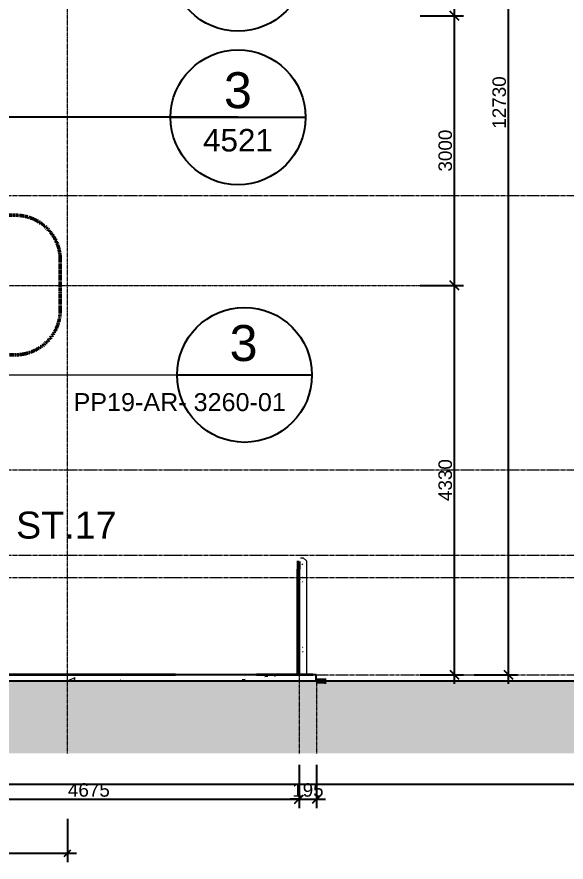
# Model space of a CAD drawing. Header units: millimetres. Extents: x 652554 to 1678317, y -308114 to 170803.
# Drawn here: x 681724 to 687829, y 99136 to 108538 of the extents above; entities that cross this region are included whole.
import ezdxf

# ---------------------------------------------------------------- set-up
doc = ezdxf.new("R2010")
doc.units = ezdxf.units.MM
doc.linetypes.add('Centre', pattern=[31.75, 6.35, -4.7625, 15.875, -4.7625])
doc.linetypes.add('DPA_Hidden 50', pattern=[3, 2, -1])
doc.layers.get('Defpoints').update_dxf_attribs({"color": 250})
for name, color, linetype, lineweight in [('A-ANNO-DIMS', 1, 'Continuous', 9), ('A-ANNO-NOTE', 3, 'Continuous', 35), ('A-ANNO-SYMB', 3, 'Continuous', 9), ('A-DETL', 1, 'Continuous', 70), ('A-DETL-GENF', 2, 'Continuous', 35), ('A-DETL-THIN', 1, 'Continuous', 25), ('A-FLOR-E', 2, 'Continuous', 35), ('A-FLOR-FNSH', 2, 'Continuous', 70), ('A-FLOR-HRAL', 1, 'Continuous', 25), ('A-FLOR-LEVL', 3, 'Continuous', 9), ('A-FLOR-PATT', 1, 'Continuous', 70), ('L-SITE', 3, 'Continuous', 35), ('S-STRS-IDEN', 3, 'Continuous', 25)]:
    doc.layers.add(name, color=color, linetype=linetype, lineweight=lineweight)
doc.layers.add('DIM', color=1, linetype='Continuous')
doc.styles.add('Arial', font='arial.ttf')
doc.styles.add('Arial_1', font='arial.ttf', dxfattribs={"height": 125})
doc.styles.add('Arial_2', font='arial.ttf', dxfattribs={"height": 3})
doc.styles.add('Arial_3', font='arial.ttf', dxfattribs={"height": 100})
doc.dimstyles.new('DPA-DIM-3_0_C-T', dxfattribs={"dimscale": 304.8, "dimtxt": 153.03891, "dimasz": 0.246063, "dimexe": 0.328084, "dimexo": 0.0625, "dimgap": 0.082021, "dimtad": 0, "dimjust": 2, "dimdec": 0, "dimzin": 0, "dimdsep": 46, "dimtxsty": 'Arial_2', "dimblk1": 'DOTBLANK', "dimblk2": 'OBLIQUE', "dimsah": 1, "dimcen": 0.09, "dimdle": 0.328084, "dimadec": 8, "dimazin": 0, "dimtfac": 1, "dimtdec": 4, "dimtix": 1, "dimtmove": 2, "dimatfit": 3, "dimfxl": 0.656168, "dimfxlon": 1, "dimtvp": 1, "dimtolj": 1, "dimtzin": 0, "dimarcsym": 2})
doc.dimstyles.new('DPA-DIM-3_0_T-T_1', dxfattribs={"dimscale": 304.8, "dimtxt": 153.03891, "dimasz": 0.328084, "dimexe": 0.328084, "dimexo": 0.0625, "dimgap": 0.082021, "dimtad": 1, "dimdec": 0, "dimzin": 0, "dimdsep": 46, "dimtxsty": 'Arial_2', "dimblk1": 'OBLIQUE', "dimblk2": 'OBLIQUE', "dimsah": 1, "dimcen": 0.09, "dimdle": 0.328084, "dimadec": 8, "dimazin": 0, "dimtfac": 1, "dimtdec": 4, "dimtix": 1, "dimtmove": 1, "dimatfit": 3, "dimfxl": 0.656168, "dimfxlon": 1, "dimtvp": 1, "dimtolj": 1, "dimtzin": 0, "dimarcsym": 2})

# ---------------------------------------------------------------- blocks, each defined once
blk = doc.blocks.new('Railing - 2800 _L_-10729080-2250-01 ENTRANCE 2 ELEVATION 3')
at = {"layer": 'A-FLOR-HRAL', "lineweight": 9}
for p, q in [((638835.6, 102520), (638848.8, 102520)), ((638797.6, 101223.2), (638797.6, 102395)), ((638811.1, 102278.6), (638811.1, 102454.5)), ((638811.7, 101223.2), (638811.7, 102395)), ((638839, 102445), (638836.3, 102445)), ((638842, 102445), (638839.3, 102445)), ((638845.1, 102445), (638842.3, 102445)), ((638848.1, 102445), (638845.3, 102445)), ((638848.8, 102445), (638848.3, 102445)), ((638886.7, 102395), (638886.7, 101223.2)), ((638842.3, 102303.5), (638845.1, 102303.5)), ((638845.3, 102303.5), (638848.1, 102303.5)), ((638848.3, 102303.5), (638849, 102303.5)), ((638811.1, 101501.1), (638811.1, 102278.4)), ((638843.1, 102253.5), (638842.3, 102253.5)), ((638844.1, 102253.5), (638843.3, 102253.5)), ((638845.1, 102253.5), (638844.3, 102253.5)), ((638846.1, 102253.5), (638845.3, 102253.5)), ((638847.1, 102253.5), (638846.3, 102253.5)), ((638848.1, 102253.5), (638847.3, 102253.5)), ((638849, 102253.5), (638848.3, 102253.5)), ((638849, 101476), (638842.2, 101476)), ((638842.3, 101526), (638843.1, 101526)), ((638843.3, 101526), (638844.1, 101526)), ((638844.3, 101526), (638845.1, 101526)), ((638845.3, 101526), (638846.1, 101526)), ((638846.3, 101526), (638847.1, 101526)), ((638847.3, 101526), (638848.1, 101526)), ((638848.3, 101526), (638849, 101526)), ((638772.9, 101223.2), (638772.3, 101223.2)), ((638772.3, 101223.2), (638797.6, 101223.2)), ((638772.3, 101220), (638772.3, 101223.2)), ((638897.3, 101220), (638772.3, 101220)), ((638811.7, 101223.2), (638772.9, 101223.2)), ((638772.9, 101223.2), (638772.9, 101220)), ((638772.9, 101220), (638897.9, 101220)), ((638786.4, 101223.2), (638811.7, 101223.2)), ((638787, 101223.2), (638786.4, 101223.2)), ((638786.4, 101220), (638786.4, 101223.2)), ((638911.4, 101220), (638786.4, 101220)), ((638912, 101223.2), (638787, 101223.2)), ((638787, 101223.2), (638787, 101220)), ((638787, 101220), (638912, 101220)), ((638834.9, 101220), (638797.6, 101220)), ((638797.6, 101220), (638835.3, 101220)), ((638849, 101220), (638811.7, 101220)), ((638811.7, 101220), (638849.4, 101220)), ((638872.6, 101220), (638834.9, 101220)), ((638835.3, 101220), (638872.6, 101220)), ((638886.7, 101220), (638849, 101220)), ((638849.4, 101220), (638886.7, 101220)), ((638886.7, 101223.2), (638911.4, 101223.2)), ((638886.7, 101223.2), (638897.3, 101223.2)), ((638897.9, 101223.2), (638886.7, 101223.2)), ((638912, 101223.2), (638912, 101220))]:
    blk.add_line(p, q, dxfattribs=at)
at = {"layer": 'A-FLOR-HRAL', "lineweight": 9, "flags": 128}
for points in [[(638798.3, 102487.1), (638798.1, 102484.6), (638798, 102483.4), (638798, 102482.6), (638798, 102481.7), (638798, 102480.8), (638797.9, 102479.7), (638797.9, 102478.6), (638797.9, 102477.4), (638797.9, 102476), (638797.9, 102474.6), (638797.9, 102473), (638797.8, 102471.3), (638797.8, 102469.4), (638797.8, 102467.5), (638797.8, 102465.4), (638797.8, 102463.3), (638797.8, 102461), (638797.8, 102458.6), (638797.7, 102456.1), (638797.7, 102453.6), (638797.7, 102450.9), (638797.7, 102448.2), (638797.7, 102445.3), (638797.7, 102442.4), (638797.7, 102439.4), (638797.7, 102436.3), (638797.7, 102433.2), (638797.7, 102430), (638797.6, 102426.8), (638797.6, 102423.5), (638797.6, 102420.1), (638797.6, 102416.8), (638797.6, 102413.3), (638797.6, 102409.9), (638797.6, 102406.4), (638797.6, 102403), (638797.6, 102399.5), (638797.6, 102395.9), (638797.6, 102395)], [(638848.8, 102520), (638886, 102487.1), (638886.2, 102484.6), (638886.3, 102483.4), (638886.3, 102482.6), (638886.4, 102481.7), (638886.4, 102480.8), (638886.4, 102479.7), (638886.4, 102478.6), (638886.4, 102477.4), (638886.5, 102476), (638886.5, 102474.6), (638886.5, 102473), (638886.5, 102471.3), (638886.5, 102469.4), (638886.5, 102467.5), (638886.5, 102465.4), (638886.6, 102463.3), (638886.6, 102461), (638886.6, 102458.6), (638886.6, 102456.1), (638886.6, 102453.6), (638886.6, 102450.9), (638886.6, 102448.2), (638886.6, 102445.3), (638886.7, 102442.4), (638886.7, 102439.4), (638886.7, 102436.3), (638886.7, 102433.2), (638886.7, 102430), (638886.7, 102426.8), (638886.7, 102423.5), (638886.7, 102420.1), (638886.7, 102416.8), (638886.7, 102413.3), (638886.7, 102409.9), (638886.7, 102406.4), (638886.7, 102403), (638886.7, 102399.5), (638886.7, 102395.9), (638886.7, 102395)], [(638811.4, 102480.3), (638811.4, 102480.1), (638811.4, 102479.7), (638811.4, 102479), (638811.4, 102478.2), (638811.4, 102477.2), (638811.4, 102476.1), (638811.5, 102474.8), (638811.5, 102473.4), (638811.5, 102471.9), (638811.5, 102470.2), (638811.5, 102468.4), (638811.5, 102466.5), (638811.5, 102464.4), (638811.6, 102462.3), (638811.6, 102460), (638811.6, 102457.7), (638811.6, 102455.2), (638811.6, 102452.6), (638811.6, 102450), (638811.6, 102447.2), (638811.6, 102444.4), (638811.7, 102441.5), (638811.7, 102438.5), (638811.7, 102435.4), (638811.7, 102432.3), (638811.7, 102429.1), (638811.7, 102425.9), (638811.7, 102422.6), (638811.7, 102419.2), (638811.7, 102415.9), (638811.7, 102412.5), (638811.7, 102409), (638811.7, 102405.6), (638811.7, 102402.1), (638811.7, 102398.6), (638811.7, 102395.1), (638811.7, 102395)]]:
    blk.add_lwpolyline(points, dxfattribs=at)
at = {"layer": 'A-FLOR-HRAL', "lineweight": 9}
for points, knots in [([(638811.6, 102454.2), (638811.5, 102454.2), (638811.4, 102454.3), (638811.2, 102454.5), (638811.1, 102454.5), (638811.2, 102454.5), (638811.4, 102454.3), (638811.5, 102454.2)], [0.4444444, 0.4444444, 0.4444444, 0.4444444, 0.4583333, 0.4722222, 0.5, 0.5277778, 0.5555556, 0.5555556, 0.5555556, 0.5555556]), ([(638810.9, 102284.2), (638810.8, 102283.8), (638810.5, 102281.9), (638810.3, 102280), (638810.3, 102278.5)], [0.8571429, 0.8571429, 0.8571429, 0.8571429, 0.8928571, 1, 1, 1, 1]), ([(638811.7, 102273.4), (638811.6, 102273.7), (638811.3, 102275.4), (638811.1, 102277.1), (638811.1, 102278.5)], [0.8484185, 0.8484185, 0.8484185, 0.8484185, 0.875, 1, 1, 1, 1]), ([(638810.9, 101506.7), (638810.8, 101506.3), (638810.5, 101504.4), (638810.3, 101502.5), (638810.3, 101501)], [0.8571429, 0.8571429, 0.8571429, 0.8571429, 0.8928571, 1, 1, 1, 1]), ([(638810.3, 101501), (638810.3, 101500), (638810.4, 101498.1), (638810.8, 101495.4), (638811.3, 101493.7), (638811.6, 101493)], [0, 0, 0, 0, 0.0714286, 0.1428571, 0.2031274, 0.2031274, 0.2031274, 0.2031274])]:
    blk.add_open_spline(points, degree=3, knots=knots, dxfattribs=at)
for points in [[(638810.3, 102278.5), (638810.3, 102277.5), (638810.4, 102275.6), (638810.7, 102273.7), (638810.9, 102272.8)], [(638811.5, 102282.7), (638811.2, 102281.3), (638811.1, 102280), (638811.1, 102278.6)], [(638811.1, 102278.5), (638811.1, 102279.9), (638811.3, 102281.3), (638811.5, 102282.7)], [(638811.1, 102278.4), (638811.1, 102277), (638811.2, 102275.7), (638811.5, 102274.3)], [(638811.5, 101505.2), (638811.2, 101503.8), (638811.1, 101502.5), (638811.1, 101501.1)], [(638811.1, 101501), (638811.1, 101502.4), (638811.3, 101503.8), (638811.5, 101505.2)]]:
    blk.add_open_spline(points, degree=3, dxfattribs=at)
blk = doc.blocks.new('Railing - 2800 _L_-V45-2250-01 ENTRANCE 2 ELEVATION 3')
at = {"layer": 'A-FLOR-HRAL', "lineweight": 9}
for p, q in [((638820.9, 102520), (638834.1, 102520)), ((638782.9, 101223.2), (638782.9, 102395)), ((638796.4, 102278.6), (638796.4, 102454.5)), ((638797, 101223.2), (638797, 102395)), ((638796.4, 101501.1), (638796.4, 102278.4)), ((638758.3, 101223.2), (638757.6, 101223.2)), ((638757.6, 101223.2), (638782.9, 101223.2)), ((638757.6, 101220), (638757.6, 101223.2)), ((638882.6, 101220), (638757.6, 101220)), ((638797, 101223.2), (638758.3, 101223.2)), ((638758.3, 101223.2), (638758.3, 101220)), ((638758.3, 101220), (638883.2, 101220)), ((638771.7, 101223.2), (638797, 101223.2)), ((638772.4, 101223.2), (638771.7, 101223.2)), ((638771.7, 101220), (638771.7, 101223.2)), ((638896.7, 101220), (638771.7, 101220)), ((638797.6, 101223.2), (638772.4, 101223.2)), ((638772.4, 101223.2), (638772.4, 101220)), ((638772.4, 101220), (638897.4, 101220)), ((638820.2, 101220), (638782.9, 101220)), ((638782.9, 101220), (638820.6, 101220)), ((638834.3, 101220), (638797, 101220)), ((638797, 101220), (638834.7, 101220)), ((638857.9, 101220), (638820.2, 101220)), ((638820.6, 101220), (638857.9, 101220)), ((638872, 101220), (638834.3, 101220)), ((638834.7, 101220), (638872, 101220)), ((638886.7, 101223.2), (638896.7, 101223.2)), ((638897.4, 101223.2), (638886.7, 101223.2))]:
    blk.add_line(p, q, dxfattribs=at)
at = {"layer": 'A-FLOR-HRAL', "lineweight": 9, "flags": 128}
for points in [[(638783.7, 102487.1), (638783.4, 102484.6), (638783.4, 102483.4), (638783.3, 102482.6), (638783.3, 102481.7), (638783.3, 102480.8), (638783.3, 102479.7), (638783.2, 102478.6), (638783.2, 102477.4), (638783.2, 102476), (638783.2, 102474.6), (638783.2, 102473), (638783.2, 102471.3), (638783.1, 102469.4), (638783.1, 102467.5), (638783.1, 102465.4), (638783.1, 102463.3), (638783.1, 102461), (638783.1, 102458.6), (638783.1, 102456.1), (638783, 102453.6), (638783, 102450.9), (638783, 102448.2), (638783, 102445.3), (638783, 102442.4), (638783, 102439.4), (638783, 102436.3), (638783, 102433.2), (638783, 102430), (638783, 102426.8), (638783, 102423.5), (638783, 102420.1), (638782.9, 102416.8), (638782.9, 102413.3), (638782.9, 102409.9), (638782.9, 102406.4), (638782.9, 102403), (638782.9, 102399.5), (638782.9, 102395.9), (638782.9, 102395)], [(638796.7, 102480.3), (638796.7, 102480.1), (638796.7, 102479.7), (638796.7, 102479), (638796.7, 102478.2), (638796.7, 102477.2), (638796.8, 102476.1), (638796.8, 102474.8), (638796.8, 102473.4), (638796.8, 102471.9), (638796.8, 102470.2), (638796.8, 102468.4), (638796.9, 102466.5), (638796.9, 102464.4), (638796.9, 102462.3), (638796.9, 102460), (638796.9, 102457.7), (638796.9, 102455.2), (638796.9, 102452.6), (638796.9, 102450), (638797, 102447.2), (638797, 102444.4), (638797, 102441.5), (638797, 102438.5), (638797, 102435.4), (638797, 102432.3), (638797, 102429.1), (638797, 102425.9), (638797, 102422.6), (638797, 102419.2), (638797, 102415.9), (638797, 102412.5), (638797, 102409), (638797, 102405.6), (638797, 102402.1), (638797, 102398.6), (638797, 102395.1), (638797, 102395)]]:
    blk.add_lwpolyline(points, dxfattribs=at)
at = {"layer": 'A-FLOR-HRAL', "lineweight": 9}
for points, knots in [([(638796.9, 102454.2), (638796.8, 102454.2), (638796.7, 102454.3), (638796.5, 102454.5), (638796.5, 102454.5), (638796.5, 102454.5), (638796.7, 102454.3), (638796.8, 102454.2)], [0.4444444, 0.4444444, 0.4444444, 0.4444444, 0.4583333, 0.4722222, 0.5, 0.5277778, 0.5555556, 0.5555556, 0.5555556, 0.5555556]), ([(638796.2, 102284.2), (638796.1, 102283.8), (638795.8, 102281.9), (638795.6, 102280), (638795.6, 102278.5)], [0.8571429, 0.8571429, 0.8571429, 0.8571429, 0.8928571, 1, 1, 1, 1]), ([(638797, 102273.4), (638796.9, 102273.7), (638796.6, 102275.4), (638796.4, 102277.1), (638796.4, 102278.5)], [0.8484185, 0.8484185, 0.8484185, 0.8484185, 0.875, 1, 1, 1, 1]), ([(638796.2, 101506.7), (638796.1, 101506.3), (638795.8, 101504.4), (638795.6, 101502.5), (638795.6, 101501)], [0.8571429, 0.8571429, 0.8571429, 0.8571429, 0.8928571, 1, 1, 1, 1]), ([(638795.6, 101501), (638795.6, 101500), (638795.7, 101498.1), (638796.2, 101495.4), (638796.6, 101493.7), (638796.9, 101493)], [0, 0, 0, 0, 0.0714286, 0.1428571, 0.2031274, 0.2031274, 0.2031274, 0.2031274])]:
    blk.add_open_spline(points, degree=3, knots=knots, dxfattribs=at)
for points in [[(638795.6, 102278.5), (638795.6, 102277.5), (638795.7, 102275.6), (638796, 102273.7), (638796.2, 102272.8)], [(638796.8, 102282.7), (638796.6, 102281.3), (638796.4, 102280), (638796.4, 102278.6)], [(638796.4, 102278.5), (638796.4, 102279.9), (638796.6, 102281.3), (638796.8, 102282.7)], [(638796.4, 102278.4), (638796.4, 102277), (638796.6, 102275.7), (638796.8, 102274.3)], [(638796.8, 101505.2), (638796.6, 101503.8), (638796.4, 101502.5), (638796.4, 101501.1)], [(638796.4, 101501), (638796.4, 101502.4), (638796.6, 101503.8), (638796.8, 101505.2)]]:
    blk.add_open_spline(points, degree=3, dxfattribs=at)
blk = doc.blocks.new('Railing - Railing-10731086-2250-01 ENTRANCE 2 ELEVATION 3')
for name in ['Railing - 2800 _L_-V45-2250-01 ENTRANCE 2 ELEVATION 3', 'Railing - 2800 _L_-10729080-2250-01 ENTRANCE 2 ELEVATION 3']:
    blk.add_blockref(name, (0, 0))
blk = doc.blocks.new('SI-PARK-PEDESTRIAN CROSSING-300 - PEDESTRIAN CROSSING - 800_W_-17219440-2250-01 ENTRANCE 2 ELEVATION 3')
at = {"layer": 'L-SITE', "lineweight": 9}
for p, q in [((639296.3, 101152), (639446.3, 101152)), ((639446.3, 101152), (639296.3, 101152)), ((639296.3, 101152), (639296.3, 101150)), ((639296.3, 101150), (639296.3, 101152)), ((639296.3, 101150), (639446.3, 101150)), ((639446.3, 101150), (639296.3, 101150)), ((639446.3, 101150), (639446.3, 101152)), ((639446.3, 101150), (639446.3, 101152)), ((639746.3, 101152), (639896.3, 101152)), ((639896.3, 101152), (639746.3, 101152)), ((639746.3, 101152), (639746.3, 101150)), ((639746.3, 101150), (639746.3, 101152)), ((639746.3, 101150), (639896.3, 101150)), ((639896.3, 101150), (639746.3, 101150)), ((639896.3, 101150), (639896.3, 101152)), ((639896.3, 101150), (639896.3, 101152)), ((640196.3, 101152), (640346.3, 101152)), ((640346.3, 101152), (640196.3, 101152)), ((640196.3, 101152), (640196.3, 101150)), ((640196.3, 101150), (640196.3, 101152)), ((640196.3, 101150), (640346.3, 101150)), ((640346.3, 101150), (640196.3, 101150)), ((640346.3, 101150), (640346.3, 101152)), ((640346.3, 101150), (640346.3, 101152)), ((640646.3, 101152), (640796.3, 101152)), ((640796.3, 101152), (640646.3, 101152)), ((640646.3, 101152), (640646.3, 101150)), ((640646.3, 101150), (640646.3, 101152)), ((640646.3, 101150), (640796.3, 101150)), ((640796.3, 101150), (640646.3, 101150)), ((640796.3, 101150), (640796.3, 101152)), ((640796.3, 101150), (640796.3, 101152)), ((641096.3, 101152), (641246.3, 101152)), ((641246.3, 101152), (641096.3, 101152)), ((641096.3, 101152), (641096.3, 101150)), ((641096.3, 101150), (641096.3, 101152)), ((641096.3, 101150), (641246.3, 101150)), ((641246.3, 101150), (641096.3, 101150)), ((641246.3, 101150), (641246.3, 101152)), ((641246.3, 101150), (641246.3, 101152)), ((641546.3, 101152), (641696.3, 101152)), ((641696.3, 101152), (641546.3, 101152)), ((641546.3, 101152), (641546.3, 101150)), ((641546.3, 101150), (641546.3, 101152)), ((641546.3, 101150), (641696.3, 101150)), ((641696.3, 101150), (641546.3, 101150)), ((641696.3, 101150), (641696.3, 101152)), ((641696.3, 101150), (641696.3, 101152)), ((641996.3, 101152), (642146.3, 101152)), ((642146.3, 101152), (641996.3, 101152)), ((641996.3, 101152), (641996.3, 101150)), ((641996.3, 101150), (641996.3, 101152)), ((641996.3, 101150), (642146.3, 101150)), ((642146.3, 101150), (641996.3, 101150)), ((642146.3, 101150), (642146.3, 101152)), ((642146.3, 101150), (642146.3, 101152)), ((642446.3, 101152), (642596.3, 101152)), ((642596.3, 101152), (642446.3, 101152)), ((642446.3, 101152), (642446.3, 101150)), ((642446.3, 101150), (642446.3, 101152)), ((642446.3, 101150), (642596.3, 101150)), ((642596.3, 101150), (642446.3, 101150)), ((642596.3, 101150), (642596.3, 101152)), ((642596.3, 101150), (642596.3, 101152)), ((642896.3, 101152), (643046.3, 101152)), ((643046.3, 101152), (642896.3, 101152)), ((642896.3, 101152), (642896.3, 101150)), ((642896.3, 101150), (642896.3, 101152)), ((642896.3, 101150), (643046.3, 101150)), ((643046.3, 101150), (642896.3, 101150)), ((643046.3, 101150), (643046.3, 101152)), ((643046.3, 101150), (643046.3, 101152)), ((643346.3, 101152), (643496.3, 101152)), ((643496.3, 101152), (643346.3, 101152)), ((643346.3, 101152), (643346.3, 101150)), ((643346.3, 101150), (643346.3, 101152)), ((643346.3, 101150), (643496.3, 101150)), ((643496.3, 101150), (643346.3, 101150)), ((643496.3, 101150), (643496.3, 101152)), ((643496.3, 101150), (643496.3, 101152)), ((643796.3, 101152), (643946.3, 101152)), ((643946.3, 101152), (643796.3, 101152)), ((643796.3, 101152), (643796.3, 101150)), ((643796.3, 101150), (643796.3, 101152)), ((643796.3, 101150), (643946.3, 101150)), ((643946.3, 101150), (643796.3, 101150)), ((643946.3, 101150), (643946.3, 101152)), ((643946.3, 101150), (643946.3, 101152)), ((644246.3, 101152), (644396.3, 101152)), ((644396.3, 101152), (644246.3, 101152)), ((644246.3, 101152), (644246.3, 101150)), ((644246.3, 101150), (644246.3, 101152)), ((644246.3, 101150), (644396.3, 101150)), ((644396.3, 101150), (644246.3, 101150)), ((644396.3, 101150), (644396.3, 101152)), ((644396.3, 101150), (644396.3, 101152)), ((644696.3, 101152), (644846.3, 101152)), ((644846.3, 101152), (644696.3, 101152)), ((644696.3, 101152), (644696.3, 101150)), ((644696.3, 101150), (644696.3, 101152)), ((644696.3, 101150), (644846.3, 101150)), ((644846.3, 101150), (644696.3, 101150)), ((644846.3, 101150), (644846.3, 101152)), ((644846.3, 101150), (644846.3, 101152)), ((645146.3, 101152), (645296.3, 101152)), ((645296.3, 101152), (645146.3, 101152)), ((645146.3, 101152), (645146.3, 101150)), ((645146.3, 101150), (645146.3, 101152)), ((645146.3, 101150), (645296.3, 101150)), ((645296.3, 101150), (645146.3, 101150)), ((645296.3, 101150), (645296.3, 101152)), ((645296.3, 101150), (645296.3, 101152)), ((645596.3, 101152), (645746.3, 101152)), ((645746.3, 101152), (645596.3, 101152)), ((645596.3, 101152), (645596.3, 101150)), ((645596.3, 101150), (645596.3, 101152)), ((645596.3, 101150), (645746.3, 101150)), ((645746.3, 101150), (645596.3, 101150)), ((645746.3, 101150), (645746.3, 101152)), ((645746.3, 101150), (645746.3, 101152)), ((646046.3, 101152), (646196.3, 101152)), ((646196.3, 101152), (646046.3, 101152)), ((646046.3, 101152), (646046.3, 101150)), ((646046.3, 101150), (646046.3, 101152)), ((646046.3, 101150), (646196.3, 101150)), ((646196.3, 101150), (646046.3, 101150)), ((646196.3, 101150), (646196.3, 101152)), ((646196.3, 101150), (646196.3, 101152)), ((646496.3, 101152), (646646.3, 101152)), ((646646.3, 101152), (646496.3, 101152)), ((646496.3, 101152), (646496.3, 101150)), ((646496.3, 101150), (646496.3, 101152)), ((646496.3, 101150), (646646.3, 101150)), ((646646.3, 101150), (646496.3, 101150)), ((646646.3, 101150), (646646.3, 101152)), ((646646.3, 101150), (646646.3, 101152)), ((646946.3, 101152), (647096.3, 101152)), ((647096.3, 101152), (646946.3, 101152)), ((646946.3, 101152), (646946.3, 101150)), ((646946.3, 101150), (646946.3, 101152)), ((646946.3, 101150), (647096.3, 101150)), ((647096.3, 101150), (646946.3, 101150)), ((647096.3, 101150), (647096.3, 101152)), ((647096.3, 101150), (647096.3, 101152)), ((647396.3, 101152), (647546.3, 101152)), ((647546.3, 101152), (647396.3, 101152)), ((647396.3, 101152), (647396.3, 101150)), ((647396.3, 101150), (647396.3, 101152)), ((647396.3, 101150), (647546.3, 101150)), ((647546.3, 101150), (647396.3, 101150)), ((647546.3, 101150), (647546.3, 101152)), ((647546.3, 101150), (647546.3, 101152)), ((647846.3, 101152), (647996.3, 101152)), ((647996.3, 101152), (647846.3, 101152)), ((647846.3, 101152), (647846.3, 101150)), ((647846.3, 101150), (647846.3, 101152)), ((647846.3, 101150), (647996.3, 101150)), ((647996.3, 101150), (647846.3, 101150)), ((647996.3, 101150), (647996.3, 101152)), ((647996.3, 101150), (647996.3, 101152)), ((648296.3, 101152), (648446.3, 101152)), ((648446.3, 101152), (648296.3, 101152)), ((648296.3, 101152), (648296.3, 101150)), ((648296.3, 101150), (648296.3, 101152)), ((648296.3, 101150), (648446.3, 101150)), ((648446.3, 101150), (648296.3, 101150)), ((648446.3, 101150), (648446.3, 101152)), ((648446.3, 101150), (648446.3, 101152)), ((648746.3, 101152), (648896.3, 101152)), ((648896.3, 101152), (648746.3, 101152)), ((648746.3, 101152), (648746.3, 101150)), ((648746.3, 101150), (648746.3, 101152)), ((648746.3, 101150), (648896.3, 101150)), ((648896.3, 101150), (648746.3, 101150)), ((648896.3, 101150), (648896.3, 101152)), ((648896.3, 101150), (648896.3, 101152)), ((649196.3, 101152), (649346.3, 101152)), ((649346.3, 101152), (649196.3, 101152)), ((649196.3, 101152), (649196.3, 101150)), ((649196.3, 101150), (649196.3, 101152)), ((649196.3, 101150), (649346.3, 101150)), ((649346.3, 101150), (649196.3, 101150)), ((649346.3, 101150), (649346.3, 101152)), ((649346.3, 101150), (649346.3, 101152))]:
    blk.add_line(p, q, dxfattribs=at)
blk = doc.blocks.new('DPA_AN_Callout - DPA_AN_Callout-15552095-2250-01 ENTRANCE 2 ELEVATION 3')
at = {"layer": 'A-DETL-GENF', "lineweight": 25}
for p in [(634151.5, 106331.3), (638126, 107423)]:
    blk.add_line(p, (634151.5, 107423), dxfattribs=at)
at = {"layer": 'A-DETL-GENF', "linetype": 'DPA_Hidden 50', "lineweight": 50}
for p, q in [((632430.9, 106331.3), (635650.1, 106331.3)), ((631930.9, 105278.7), (631930.9, 105831.3)), ((636150.1, 105831.3), (636150.1, 105278.7)), ((635650.1, 104778.7), (632430.9, 104778.7))]:
    blk.add_line(p, q, dxfattribs=at)
for centre, start, end in [((632430.9, 105831.3), 90, 180), ((635650.1, 105831.3), 0, 90), ((632430.9, 105278.7), 180, 270), ((635650.1, 105278.7), 270, 0)]:
    blk.add_arc(centre, 500, start, end, dxfattribs=at)
blk = doc.blocks.new('DPA_AN_Callout - DPA_AN_Callout-15552211-2250-01 ENTRANCE 2 ELEVATION 3')
at = {"layer": 'A-DETL-GENF', "lineweight": 25}
for p in [(631368.3, 105805), (638126, 109130.5)]:
    blk.add_line(p, (631368.3, 109130.5), dxfattribs=at)
at = {"layer": 'A-DETL-GENF', "linetype": 'DPA_Hidden 50', "lineweight": 50}
for p, q in [((631142, 105805), (631372.7, 105805)), ((630642, 102795), (630642, 105305)), ((631872.7, 105305), (631872.7, 102795)), ((631372.7, 102295), (631142, 102295))]:
    blk.add_line(p, q, dxfattribs=at)
for centre, start, end in [((631142, 105305), 90, 180), ((631372.7, 105305), 0, 90), ((631142, 102795), 180, 270), ((631372.7, 102795), 270, 0)]:
    blk.add_arc(centre, 500, start, end, dxfattribs=at)
blk = doc.blocks.new('DPA_AN_Callout - DPA_AN_Callout-15553038-2250-01 ENTRANCE 2 ELEVATION 3')
at = {"layer": 'A-DETL-GENF', "lineweight": 25}
for p in [(629377.8, 102719.4), (638126, 110781.8)]:
    blk.add_line(p, (629377.8, 110781.8), dxfattribs=at)
at = {"layer": 'A-DETL-GENF', "linetype": 'DPA_Hidden 50', "lineweight": 50}
for p, q in [((628866.9, 102719.4), (629666.9, 102719.4)), ((628366.9, 101320.6), (628366.9, 102219.4)), ((630166.9, 102219.4), (630166.9, 101320.6)), ((629666.9, 100820.6), (628866.9, 100820.6))]:
    blk.add_line(p, q, dxfattribs=at)
for centre, start, end in [((628866.9, 102219.4), 90, 180), ((629666.9, 102219.4), 0, 90), ((628866.9, 101320.6), 180, 270), ((629666.9, 101320.6), 270, 0)]:
    blk.add_arc(centre, 500, start, end, dxfattribs=at)
blk = doc.blocks.new('_Oblique')
at = {"color": 0, "linetype": 'ByBlock', "lineweight": -2}
blk.add_line((-0.5, -0.5), (0.5, 0.5), dxfattribs=at)
blk = doc.blocks.new('*D5408')
at = {"layer": 'A-ANNO-DIMS', "color": 0, "lineweight": -2, "transparency": 16777216}
for p, q in [((686588.2, 101120), (686588.2, 105650)), ((686207.2, 105550), (686688.2, 105550)), ((686207.2, 101220), (686688.2, 101220))]:
    blk.add_line(p, q, dxfattribs=at)
at = {"layer": 'Defpoints', "color": 0, "transparency": 16777216}
for p in [(686188.2, 105550), (686588.2, 105550), (686188.2, 101220)]:
    blk.add_point(p, dxfattribs=at)
at = {"layer": 'A-ANNO-DIMS', "color": 0, "lineweight": -2, "transparency": 16777216, "xscale": 100, "yscale": 100, "zscale": 100}
for p, rotation in [((686588.2, 105550), 90), ((686588.2, 101220), 270)]:
    blk.add_blockref('_Oblique', p, dxfattribs=dict(at, rotation=rotation))
at = {"layer": 'A-ANNO-DIMS', "color": 0, "transparency": 16777216, "insert": (686486.6, 103385), "char_height": 150, "width": 1107.531, "attachment_point": 5, "rotation": 90, "style": 'Arial_2'}
blk.add_mtext('\\A1;4330', dxfattribs=at)
blk = doc.blocks.new('*D5409')
at = {"layer": 'A-ANNO-DIMS', "color": 0, "lineweight": -2, "transparency": 16777216}
for p, q in [((686588.2, 105450), (686588.2, 108650)), ((686207.2, 108550), (686688.2, 108550)), ((686207.2, 105550), (686688.2, 105550))]:
    blk.add_line(p, q, dxfattribs=at)
at = {"layer": 'Defpoints', "color": 0, "transparency": 16777216}
for p in [(686188.2, 108550), (686588.2, 108550), (686188.2, 105550)]:
    blk.add_point(p, dxfattribs=at)
at = {"layer": 'A-ANNO-DIMS', "color": 0, "lineweight": -2, "transparency": 16777216, "xscale": 100, "yscale": 100, "zscale": 100}
for p, rotation in [((686588.2, 108550), 90), ((686588.2, 105550), 270)]:
    blk.add_blockref('_Oblique', p, dxfattribs=dict(at, rotation=rotation))
at = {"layer": 'A-ANNO-DIMS', "color": 0, "transparency": 16777216, "insert": (686486.6, 107050), "char_height": 150, "width": 1107.531, "attachment_point": 5, "rotation": 90, "style": 'Arial_2'}
blk.add_mtext('\\A1;3000', dxfattribs=at)
blk = doc.blocks.new('*D5410')
at = {"layer": 'A-ANNO-DIMS', "color": 0, "lineweight": -2, "transparency": 16777216}
for p, q in [((686588.2, 108450), (686588.2, 114050)), ((686207.2, 113950), (686688.2, 113950)), ((686207.2, 108550), (686688.2, 108550))]:
    blk.add_line(p, q, dxfattribs=at)
at = {"layer": 'Defpoints', "color": 0, "transparency": 16777216}
for p in [(686188.2, 113950), (686588.2, 113950), (686188.2, 108550)]:
    blk.add_point(p, dxfattribs=at)
at = {"layer": 'A-ANNO-DIMS', "color": 0, "lineweight": -2, "transparency": 16777216, "xscale": 100, "yscale": 100, "zscale": 100}
for p, rotation in [((686588.2, 113950), 90), ((686588.2, 108550), 270)]:
    blk.add_blockref('_Oblique', p, dxfattribs=dict(at, rotation=rotation))
at = {"layer": 'A-ANNO-DIMS', "color": 0, "transparency": 16777216, "insert": (686486.6, 111250), "char_height": 150, "width": 1107.531, "attachment_point": 5, "rotation": 90, "style": 'Arial_2'}
blk.add_mtext('\\A1;5400', dxfattribs=at)
blk = doc.blocks.new('_DotBlank')
at = {"color": 0, "linetype": 'ByBlock', "lineweight": -2}
blk.add_line((-0.5, 0), (-1, 0), dxfattribs=at)
blk.add_circle((0, 0), 0.5, dxfattribs=at)
blk = doc.blocks.new('*D5412')
at = {"layer": 'A-ANNO-DIMS', "color": 0, "lineweight": -2, "transparency": 16777216}
for p, q in [((678973.8, 99616.5), (678973.8, 99135.6)), ((682286.9, 99616.5), (682286.9, 99135.6)), ((679048.8, 99235.6), (682386.9, 99235.6))]:
    blk.add_line(p, q, dxfattribs=at)
at = {"layer": 'Defpoints', "color": 0, "transparency": 16777216}
for p in [(678973.8, 99635.6), (682286.9, 99635.6), (682286.9, 99235.6)]:
    blk.add_point(p, dxfattribs=at)
at = {"layer": 'A-ANNO-DIMS', "color": 0, "lineweight": -2, "transparency": 16777216, "xscale": 75, "yscale": 75, "zscale": 75, "rotation": 180}
blk.add_blockref('_DotBlank', (678973.8, 99235.6), dxfattribs=at)
at = {"layer": 'A-ANNO-DIMS', "color": 0, "lineweight": -2, "transparency": 16777216, "xscale": 75, "yscale": 75, "zscale": 75}
blk.add_blockref('_Oblique', (682286.9, 99235.6), dxfattribs=at)
at = {"layer": 'A-ANNO-DIMS', "color": 0, "transparency": 16777216, "insert": (680362.1, 99569.6), "char_height": 150, "width": 1107.531, "attachment_point": 1, "line_spacing_factor": 0.941778, "style": 'Arial_2'}
blk.add_mtext('\\A1;3313', dxfattribs=at)
blk = doc.blocks.new('*D5421')
at = {"layer": 'A-ANNO-DIMS', "color": 0, "lineweight": -2, "transparency": 16777216}
for p, q in [((687188.2, 101120), (687188.2, 114050)), ((686807.2, 113950), (687288.2, 113950)), ((686807.2, 101220), (687288.2, 101220))]:
    blk.add_line(p, q, dxfattribs=at)
at = {"layer": 'Defpoints', "color": 0, "transparency": 16777216}
for p in [(686788.2, 113950), (687188.2, 113950), (686788.2, 101220)]:
    blk.add_point(p, dxfattribs=at)
at = {"layer": 'A-ANNO-DIMS', "color": 0, "lineweight": -2, "transparency": 16777216, "xscale": 100, "yscale": 100, "zscale": 100}
for p, rotation in [((687188.2, 113950), 90), ((687188.2, 101220), 270)]:
    blk.add_blockref('_Oblique', p, dxfattribs=dict(at, rotation=rotation))
at = {"layer": 'A-ANNO-DIMS', "color": 0, "transparency": 16777216, "insert": (687086.6, 107585), "char_height": 150, "width": 1384.414, "attachment_point": 5, "rotation": 90, "style": 'Arial_2'}
blk.add_mtext('\\A1;12730', dxfattribs=at)
blk = doc.blocks.new('Section - Detail Callout-11759576-2250-01 ENTRANCE 2 ELEVATION 3')
at = {"layer": 'A-ANNO-SYMB', "lineweight": 25}
blk.add_line((637448.2, 104555), (638948.2, 104555), dxfattribs=at)
blk.add_circle((638198.2, 104555), 750, dxfattribs=at)
blk = doc.blocks.new('*D5429')
at = {"layer": 'A-ANNO-DIMS', "color": 0, "lineweight": -2, "transparency": 16777216}
for p, q in [((680186.6, 100216.5), (680186.6, 99735.6)), ((684861.5, 100216.5), (684861.5, 99735.6)), ((680086.6, 99835.6), (684961.5, 99835.6))]:
    blk.add_line(p, q, dxfattribs=at)
at = {"layer": 'Defpoints', "color": 0, "transparency": 16777216}
for p in [(680186.6, 100235.6), (684861.5, 100235.6), (684861.5, 99835.6)]:
    blk.add_point(p, dxfattribs=at)
at = {"layer": 'A-ANNO-DIMS', "color": 0, "lineweight": -2, "transparency": 16777216, "xscale": 100, "yscale": 100, "zscale": 100, "rotation": 180}
blk.add_blockref('_Oblique', (680186.6, 99835.6), dxfattribs=at)
at = {"layer": 'A-ANNO-DIMS', "color": 0, "lineweight": -2, "transparency": 16777216, "xscale": 100, "yscale": 100, "zscale": 100}
blk.add_blockref('_Oblique', (684861.5, 99835.6), dxfattribs=at)
at = {"layer": 'A-ANNO-DIMS', "color": 0, "transparency": 16777216, "insert": (682524, 99937.1), "char_height": 150, "width": 1107.531, "attachment_point": 5, "style": 'Arial_2'}
blk.add_mtext('\\A1;4675', dxfattribs=at)
blk = doc.blocks.new('*D5430')
at = {"layer": 'A-ANNO-DIMS', "color": 0, "lineweight": -2, "transparency": 16777216}
for p, q in [((684861.5, 100216.5), (684861.5, 99735.6)), ((685056.5, 100216.5), (685056.5, 99735.6)), ((684861.5, 99835.6), (684761.5, 99835.6)), ((684861.5, 99835.6), (685056.5, 99835.6)), ((685056.5, 99835.6), (685156.5, 99835.6))]:
    blk.add_line(p, q, dxfattribs=at)
at = {"layer": 'Defpoints', "color": 0, "transparency": 16777216}
for p in [(684861.5, 100235.6), (685056.5, 100235.6), (685056.5, 99835.6)]:
    blk.add_point(p, dxfattribs=at)
at = {"layer": 'A-ANNO-DIMS', "color": 0, "lineweight": -2, "transparency": 16777216, "xscale": 100, "yscale": 100, "zscale": 100}
blk.add_blockref('_Oblique', (684861.5, 99835.6), dxfattribs=at)
at = {"layer": 'A-ANNO-DIMS', "color": 0, "lineweight": -2, "transparency": 16777216, "xscale": 100, "yscale": 100, "zscale": 100, "rotation": 180}
blk.add_blockref('_Oblique', (685056.5, 99835.6), dxfattribs=at)
at = {"layer": 'A-ANNO-DIMS', "color": 0, "transparency": 16777216, "insert": (684959, 99937.1), "char_height": 150, "width": 830.648, "attachment_point": 5, "style": 'Arial_2'}
blk.add_mtext('\\A1;195', dxfattribs=at)

msp = doc.modelspace()

# ---------------------------------------------------------------- hatches: boundary and pattern name
at = {"layer": 'A-DETL-GENF', "lineweight": 9}
h = msp.add_hatch(dxfattribs=at)
h.set_pattern_fill('FP_7', color=9, style=0, pattern_type=2)
h.set_pattern_definition([(45, (676567.2, 5e-05), (0, 449.0128), [317.5, -317.5]), (45, (676483, 84.2), (0, 449.0128), [317.5, -317.5]), (45, (676398.82, 168.38), (0, 449.0128), [317.5, -317.5]), (135, (676398.82, 224.5), (-449.0128, 3e-14), [317.5, -317.5]), (135, (676483, 308.7), (-449.0128, 3e-14), [317.5, -317.5]), (135, (676567.2, 392.9), (-449.0128, 3e-14), [317.5, -317.5])])
h.paths.add_polyline_path([(686298.9314, 100343.9086), (695674.0481, 100343.9086), (695674.0481, 101150), (658173.5814, 101150), (658173.5814, 100343.9086), (685127.0418, 100343.9086)])
at = {"layer": 'A-FLOR-PATT', "lineweight": 9}
h = msp.add_hatch(dxfattribs=at)
h.set_pattern_fill('FP_1', color=256, style=0, pattern_type=2)
h.set_pattern_definition([(50, (676567.2, 5e-05), (728.7365, -63.7558), [76.2, -838.2]), (355, (676567.2, 5e-05), (-140.9716, 764.2276), [60.96, -670.56]), (100.451, (676627.9, -5.3), (587.77, 700.4668), [64.76, -712.36]), (46.184, (676567.2, 203.2), (1084.316, -168.171), [114.3, -1257.3]), (96.636, (676657.6, 189.2), (949.61, 989.71), [97.14, -1068.54]), (351.184, (676567.2, 203.2), (949.62, 989.701), [91.44, -1005.84]), (21, (676668.8, 152.4), (606.458, -409.0606), [76.2, -838.2]), (326, (676668.8, 152.4), (247.2083, 736.753), [60.96, -670.56]), (71.451, (676719.3, 118.3), (853.6683, 327.6855), [64.76, -712.36]), (37.5, (676567.2, 5e-05), (12.3547, 338.2201), [33.528, -628.904, 33.528, -647.192, -673.1]), (37.5, (676567.2, 5e-05), (12.3547, 338.2201), [-1343.152, 33.528, -639.572]), (7.5, (676567.2, 5e-05), (267.2789, 400.7221), [33.528, -354.584, 33.528, -613.664, -256.54]), (7.5, (676567.2, 5e-05), (267.2789, 400.7221), [-1035.304, 33.528, -223.012]), (327.5, (676340.62, 5e-05), (542.3633, -22.91534), [33.528, -220.472, 33.528, -758.952, -1051.56]), (327.5, (676340.62, 5e-05), (542.3633, -22.91534), [-1046.48, 33.528, -1018.032]), (317.5, (676239.02, 5e-05), (592.517, 101.707), [33.528, -296.672, 33.528, -492.76, -746.76]), (317.5, (676239.02, 5e-05), (592.517, 101.707), [-856.488, 33.528, -713.232])])
h.paths.add_polyline_path([(685049.5275, 101150), (685049.5275, 101220), (677573.7775, 101220), (677573.7775, 101150), (684980.5556, 101150)])

# ---------------------------------------------------------------- linework, layer by layer
at = {"layer": 'A-ANNO-NOTE', "lineweight": 25}
msp.add_line((683432.3882, 107422.9619), (684932.3779, 107422.9619), dxfattribs=at)
for centre in [(684182.3831, 109127.7043), (684182.3831, 107420.1796)]:
    msp.add_circle(centre, 750, dxfattribs=at)
at = {"layer": 'A-ANNO-SYMB', "lineweight": 18}
msp.add_line((679236.2843, 104555.006), (683504.5821, 104555.006), dxfattribs=at)
at = {"layer": 'A-DETL', "color": 9, "linetype": 'DPA_Hidden 50', "lineweight": 9}
for p, q in [((682286.9322, 100343.9086), (682286.9322, 113950)), ((680871.9322, 105550), (686571.9322, 105550)), ((684861.5174, 101220), (684861.5174, 100343.9086)), ((685056.5174, 101150), (685056.5174, 100343.9086))]:
    msp.add_line(p, q, dxfattribs=at)
at = {"layer": 'A-DETL'}
for p, q in [((685161.907, 101150), (685050.359, 101150)), ((685161.907, 101150), (685050.359, 101150)), ((685161.907, 101150), (685050.359, 101150)), ((685144.8176, 101150), (685161.907, 101150)), ((685144.8176, 101150), (685161.907, 101150)), ((685144.8176, 101150), (685161.907, 101150))]:
    msp.add_line(p, q, dxfattribs=at)
at = {"layer": 'A-DETL-THIN'}
msp.add_line((695674.0481, 101150), (658173.5814, 101150), dxfattribs=at)
at = {"layer": 'A-FLOR-E'}
for p, q in [((683486.9876, 101220), (680804.4611, 101220)), ((685014.8662, 101220), (684387.397, 101220)), ((685161.9125, 101150), (685050.6589, 101150)), ((685144.8176, 101150), (685161.907, 101150))]:
    msp.add_line(p, q, dxfattribs=at)
at = {"layer": 'A-FLOR-FNSH', "color": 7, "lineweight": 25}
for p, q in [((685049.5275, 101220), (677573.7775, 101220)), ((685049.5275, 101150), (685049.5275, 101220)), ((695674.0481, 101150), (685049.5275, 101150))]:
    msp.add_line(p, q, dxfattribs=at)
at = {"layer": 'A-FLOR-LEVL', "linetype": 'Centre'}
for p, q in [((658171, 106550), (698400.5346, 106550)), ((658171, 103500), (697562.9117, 103500)), ((658171, 102550), (697713.0973, 102550)), ((658171, 102300), (698400.5346, 102300)), ((658171, 101220), (699473.7038, 101220)), ((658171, 101150), (698203.7038, 101150))]:
    msp.add_line(p, q, dxfattribs=at)
at = {"layer": 'DIM', "color": 6}
msp.add_line((697768, 100000), (652554, 100000), dxfattribs=at)

# ---------------------------------------------------------------- block references
at = {"layer": 'A-ANNO-SYMB', "lineweight": 25}
msp.add_blockref('Section - Detail Callout-11759576-2250-01 ENTRANCE 2 ELEVATION 3', (46056.406, 0), dxfattribs=at)
at = {"layer": 'A-DETL-GENF'}
for name in ['DPA_AN_Callout - DPA_AN_Callout-15553038-2250-01 ENTRANCE 2 ELEVATION 3', 'DPA_AN_Callout - DPA_AN_Callout-15552211-2250-01 ENTRANCE 2 ELEVATION 3', 'DPA_AN_Callout - DPA_AN_Callout-15552095-2250-01 ENTRANCE 2 ELEVATION 3']:
    msp.add_blockref(name, (46056.406, 0), dxfattribs=at)
at = {"layer": 'A-FLOR-HRAL'}
msp.add_blockref('Railing - Railing-10731086-2250-01 ENTRANCE 2 ELEVATION 3', (46056.406, 0), dxfattribs=at)
at = {"layer": 'L-SITE'}
msp.add_blockref('SI-PARK-PEDESTRIAN CROSSING-300 - PEDESTRIAN CROSSING - 800_W_-17219440-2250-01 ENTRANCE 2 ELEVATION 3', (46056.406, 0), dxfattribs=at)

# ---------------------------------------------------------------- texts
at = {"layer": 'A-ANNO-NOTE', "lineweight": 9, "attachment_point": 1}
for s, insert, char_height, width, style in [('3', (684025.084, 107922.1412), 400, 376.793125, 'Arial'), ('4521', (683793.0971, 107290.5047), 250, 929.9575, 'Arial_1')]:
    msp.add_mtext(s, dxfattribs=dict(at, insert=insert, char_height=char_height, width=width, style=style))
at = {"layer": 'A-ANNO-SYMB', "attachment_point": 1}
for s, insert, char_height, width, style in [('3', (684088.7746, 105109.5094), 400, 376.793125, 'Arial'), ('PP19-AR- 3260-01', (682353.516, 104352.5592), 200, 2918.1425, 'Arial_3')]:
    msp.add_mtext(s, dxfattribs=dict(at, insert=insert, char_height=char_height, width=width, style=style))
at = {"layer": 'S-STRS-IDEN', "lineweight": 9, "insert": (681714.5696, 103034.5611), "char_height": 300, "width": 1386.919375, "attachment_point": 1, "style": 'Arial_2'}
msp.add_mtext('ST.17', dxfattribs=at)

# ---------------------------------------------------------------- dimensions: what is measured, and where the dimension line sits
at = {"layer": 'A-ANNO-DIMS'}
for base, p1, p2, override, picture, middle in [((686588.1941, 113950), (686188.1941, 108550), (686188.1941, 113950), {"dimpost": '<>', "dimfxl": 5400}, '*D5410', (686486.6082, 111250)), ((687188.1941, 113950), (686788.1941, 101220), (686788.1941, 113950), {"dimpost": '<>', "dimfxl": 12730}, '*D5421', (687086.557, 107585)), ((686588.1941, 108550), (686188.1941, 105550), (686188.1941, 108550), {"dimpost": '<>', "dimfxl": 3000}, '*D5409', (686486.557, 107050)), ((686588.1941, 105550), (686188.1941, 101220), (686188.1941, 105550), {"dimpost": '<>', "dimfxl": 4330}, '*D5408', (686486.557, 103385))]:
    dim = msp.add_linear_dim(base=base, p1=p1, p2=p2, angle=90, dimstyle='DPA-DIM-3_0_T-T_1', override=override, dxfattribs=at)
    dim.commit()
    dim.dimension.update_dxf_attribs({"geometry": picture, "text_midpoint": middle})
for base, p1, p2, override, picture, middle in [((684861.5174, 99835.5519), (680186.5565, 100235.5519), (684861.5174, 100235.5519), {"dimpost": '<>', "dimfxl": 4674.960938}, '*D5429', (682524.0369, 99937.1378)), ((685056.5174, 99835.5519), (684861.5174, 100235.5519), (685056.5174, 100235.5519), {"dimpost": '<>', "dimfxl": 195}, '*D5430', (684959.0174, 99937.1378))]:
    dim = msp.add_linear_dim(base=base, p1=p1, p2=p2, dimstyle='DPA-DIM-3_0_T-T_1', override=override, dxfattribs=at)
    dim.commit()
    dim.dimension.update_dxf_attribs({"geometry": picture, "text_midpoint": middle})
dim = msp.add_linear_dim(base=(682286.9322, 99235.5519), p1=(678973.7798, 99635.5519), p2=(682286.9322, 99635.5519), dimstyle='DPA-DIM-3_0_C-T', override={"dimpost": '<>', "dimfxl": 3313.152382}, dxfattribs=at)
dim.commit()
dim.dimension.update_dxf_attribs({"geometry": '*D5412', "text_midpoint": (680915.8342, 99469.6427), "dimtype": 160})

doc.saveas('drawing.dxf')
